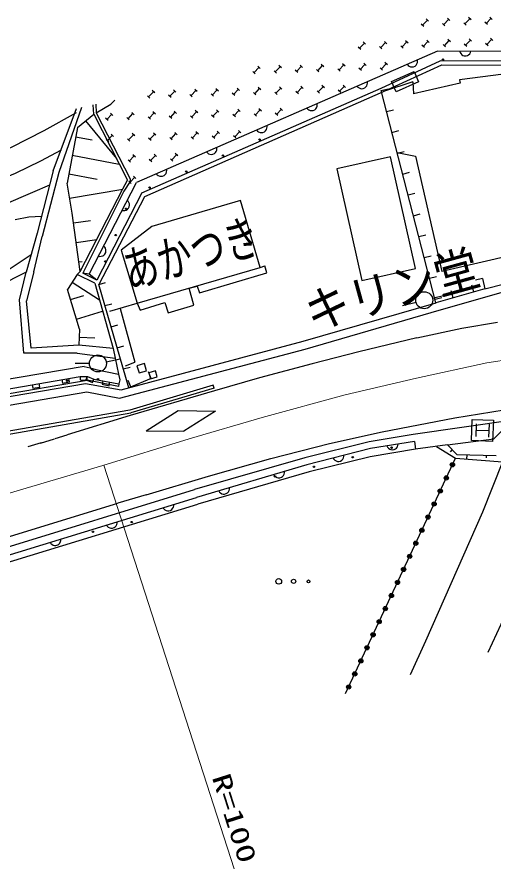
# Model space of a CAD drawing. Units: millimetres, scale not verified. Extents: x 40000 to 680000, y 20000 to 380000.
# Drawn here: x 358010 to 391724, y 262090 to 322300 of the extents above; entities that cross this region are included whole.
import ezdxf
from ezdxf.enums import TextEntityAlignment as Align

# ---------------------------------------------------------------- set-up
doc = ezdxf.new("R2010")
doc.units = ezdxf.units.MM
doc.header["$LTSCALE"] = 1000
doc.linetypes.add('CHAIN', pattern=[18.5, 12, -1.5, 3.5, -1.5])
for name, color, linetype, lineweight in [('M-BGD', 7, 'Continuous', 25), ('M-BMK', 2, 'CHAIN', 13), ('M-STR-HTXT', 7, 'Continuous', 13), ('M-STR-STRC', 7, 'Continuous', 25)]:
    doc.layers.add(name, color=color, linetype=linetype, lineweight=lineweight)
doc.styles.add('ＭＳ ゴシック', font='')
doc.styles.get('ＭＳ ゴシック').set_extended_font_data('MS Gothic')

msp = doc.modelspace()

# ---------------------------------------------------------------- linework, layer by layer
at = {"layer": 'M-BGD'}
for p, q in [((387104, 322004), (386930, 322169)), ((388173, 321767), (388517, 322130)), ((388604, 322048), (388429, 322213)), ((389673, 321810), (390016, 322174)), ((390103, 322092), (389929, 322256)), ((391172, 321854), (391515, 322218)), ((391603, 322135), (391428, 322300)), ((386761, 321641), (386587, 321805)), ((386674, 321723), (387017, 322087)), ((388261, 321684), (388086, 321849)), ((389760, 321728), (389586, 321893)), ((391259, 321772), (391085, 321936)), ((382220, 320093), (382563, 320456)), ((382650, 320374), (382475, 320539)), ((383719, 320136), (384062, 320500)), ((384149, 320418), (383975, 320582)), ((385218, 320180), (385561, 320544)), ((385649, 320461), (385474, 320626)), ((386718, 320224), (387061, 320587)), ((387148, 320505), (386974, 320670)), ((388304, 320185), (388130, 320350)), ((388217, 320267), (388560, 320631)), ((388648, 320549), (388473, 320713)), ((389804, 320229), (389629, 320393)), ((389716, 320311), (390060, 320675)), ((390147, 320592), (389972, 320757)), ((391303, 320272), (391129, 320437)), ((391216, 320355), (391559, 320718)), ((391646, 320636), (391472, 320801)), ((387726, 319895), (366447, 310611)), ((382307, 320010), (382132, 320175)), ((383806, 320054), (383632, 320219)), ((385306, 320098), (385131, 320262)), ((386805, 320141), (386630, 320306)), ((423114, 319756), (387726, 319895)), ((389292, 319889), (389324, 319793)), ((389324, 319793), (389372, 319712)), ((390012, 319710), (390060, 319790)), ((390060, 319790), (390092, 319886)), ((383753, 317282), (387921, 319201)), ((386317, 319088), (386329, 319180)), ((386329, 319180), (386320, 319281)), ((422716, 319045), (387921, 319201)), ((389372, 319712), (389451, 319632)), ((389451, 319632), (389531, 319584)), ((389531, 319584), (389627, 319551)), ((389627, 319551), (389755, 319551)), ((389755, 319551), (389851, 319583)), ((389851, 319583), (389931, 319630)), ((389931, 319630), (390012, 319710)), ((374767, 318375), (375110, 318738)), ((375197, 318656), (375022, 318821)), ((376266, 318418), (376609, 318782)), ((376696, 318700), (376522, 318864)), ((377853, 318380), (377678, 318544)), ((377765, 318462), (378108, 318826)), ((378196, 318743), (378021, 318908)), ((379352, 318423), (379177, 318588)), ((379265, 318506), (379608, 318870)), ((379695, 318787), (379520, 318952)), ((380851, 318467), (380677, 318632)), ((380764, 318549), (381107, 318913)), ((381194, 318831), (381020, 318996)), ((382351, 318511), (382176, 318676)), ((382263, 318593), (382606, 318957)), ((382694, 318875), (382519, 319039)), ((383850, 318555), (383675, 318719)), ((383763, 318637), (384106, 319001)), ((383912, 317041), (388047, 318929)), ((384193, 318918), (384019, 319083)), ((385586, 318961), (385654, 318886)), ((385654, 318886), (385730, 318832)), ((385730, 318832), (385835, 318791)), ((385835, 318791), (385928, 318779)), ((385928, 318779), (386029, 318788)), ((386029, 318788), (386146, 318839)), ((386146, 318839), (386221, 318907)), ((386221, 318907), (386275, 318983)), ((386275, 318983), (386317, 319088)), ((388047, 318929), (394046, 318880)), ((374854, 318292), (374679, 318457)), ((376353, 318336), (376179, 318501)), ((384479, 317743), (386085, 318449)), ((386085, 318449), (386390, 317709)), ((393197, 318372), (389285, 317867)), ((375241, 317157), (375066, 317321)), ((376740, 317200), (376565, 317365)), ((377809, 316963), (378152, 317326)), ((378239, 317244), (378065, 317409)), ((379308, 317006), (379651, 317370)), ((379739, 317288), (379564, 317452)), ((380808, 317050), (381151, 317414)), ((381238, 317331), (381064, 317496)), ((382040, 317414), (382108, 317339)), ((382108, 317339), (382184, 317285)), ((382599, 317291), (382675, 317359)), ((382675, 317359), (382729, 317435)), ((382729, 317435), (382770, 317540)), ((382770, 317540), (382782, 317633)), ((382782, 317633), (382773, 317734)), ((385978, 317721), (383912, 317041)), ((384800, 317011), (384479, 317743)), ((386390, 317709), (384800, 317011)), ((385978, 317721), (386029, 316879)), ((389335, 317630), (386029, 316879)), ((389285, 317867), (389335, 317630)), ((366840, 309884), (383753, 317282)), ((367037, 309625), (383912, 317041)), ((367401, 316575), (367226, 316739)), ((367313, 316657), (367657, 317021)), ((367744, 316938), (367569, 317103)), ((368900, 316618), (368725, 316783)), ((368813, 316701), (369156, 317064)), ((369243, 316982), (369069, 317147)), ((370399, 316662), (370225, 316827)), ((370312, 316744), (370655, 317108)), ((370743, 317026), (370568, 317190)), ((371899, 316706), (371724, 316870)), ((371812, 316788), (372155, 317152)), ((372242, 317069), (372067, 317234)), ((373398, 316749), (373224, 316914)), ((373311, 316832), (373654, 317195)), ((373741, 317113), (373567, 317278)), ((374898, 316793), (374723, 316958)), ((374810, 316875), (375153, 317239)), ((376397, 316837), (376222, 317001)), ((376310, 316919), (376653, 317283)), ((377896, 316880), (377722, 317045)), ((379396, 316924), (379221, 317089)), ((380895, 316968), (380720, 317132)), ((382184, 317285), (382289, 317243)), ((382289, 317243), (382381, 317231)), ((382381, 317231), (382482, 317240)), ((382482, 317240), (382599, 317291)), ((383750, 317099), (384234, 317224)), ((387623, 302111), (383750, 317099)), ((363570, 316132), (363608, 315528)), ((363608, 315528), (364649, 316151)), ((364649, 316151), (364914, 316431)), ((379235, 316086), (379226, 316186)), ((360570, 311428), (362218, 315830)), ((362560, 315907), (360973, 311322)), ((363430, 315436), (363386, 316091)), ((363608, 315528), (365999, 310860)), ((364789, 315352), (364614, 315516)), ((366288, 315395), (366114, 315560)), ((367357, 315158), (367700, 315521)), ((367788, 315439), (367613, 315604)), ((368856, 315201), (369200, 315565)), ((369287, 315483), (369112, 315647)), ((370356, 315245), (370699, 315609)), ((370786, 315526), (370612, 315691)), ((371855, 315289), (372198, 315652)), ((372286, 315570), (372111, 315735)), ((373355, 315332), (373698, 315696)), ((373785, 315614), (373610, 315778)), ((374854, 315376), (375197, 315740)), ((375284, 315657), (375110, 315822)), ((376441, 315337), (376266, 315502)), ((376353, 315420), (376696, 315783)), ((376784, 315701), (376609, 315866)), ((378493, 315867), (378561, 315791)), ((378561, 315791), (378637, 315737)), ((378637, 315737), (378742, 315696)), ((378742, 315696), (378835, 315684)), ((378835, 315684), (378936, 315693)), ((378936, 315693), (379053, 315744)), ((379053, 315744), (379128, 315812)), ((379128, 315812), (379182, 315888)), ((379182, 315888), (379223, 315993)), ((379223, 315993), (379235, 316086)), ((384131, 315625), (384615, 315750)), ((362275, 314488), (363430, 315436)), ((362852, 314962), (365037, 312301)), ((363430, 315436), (365822, 310770)), ((364446, 314988), (364271, 315152)), ((364358, 315070), (364701, 315434)), ((365945, 315031), (365770, 315196)), ((365858, 315114), (366201, 315478)), ((367444, 315075), (367270, 315240)), ((368944, 315119), (368769, 315284)), ((370443, 315163), (370269, 315327)), ((371942, 315206), (371768, 315371)), ((373442, 315250), (373267, 315415)), ((374941, 315294), (374767, 315458)), ((362275, 314488), (361543, 310569)), ((374947, 314319), (375014, 314244)), ((375581, 314264), (375636, 314340)), ((375636, 314340), (375677, 314446)), ((375677, 314446), (375689, 314538)), ((375689, 314538), (375680, 314639)), ((362153, 313835), (363313, 313618)), ((364402, 313571), (364745, 313934)), ((364832, 313852), (364658, 314017)), ((365989, 313532), (365814, 313697)), ((365901, 313614), (366245, 313978)), ((366332, 313896), (366157, 314061)), ((367488, 313576), (367314, 313741)), ((367401, 313658), (367744, 314022)), ((367831, 313940), (367657, 314104)), ((368987, 313620), (368813, 313784)), ((368900, 313702), (369243, 314066)), ((369331, 313983), (369156, 314148)), ((370487, 313663), (370312, 313828)), ((370400, 313746), (370743, 314109)), ((370830, 314027), (370655, 314192)), ((371986, 313707), (371812, 313872)), ((371899, 313789), (372242, 314153)), ((372329, 314071), (372155, 314235)), ((373486, 313751), (373311, 313915)), ((373398, 313833), (373741, 314197)), ((373829, 314114), (373654, 314279)), ((375014, 314244), (375090, 314190)), ((375090, 314190), (375196, 314149)), ((375196, 314149), (375288, 314137)), ((375288, 314137), (375389, 314146)), ((375389, 314146), (375506, 314197)), ((375506, 314197), (375581, 314264)), ((384512, 314151), (384996, 314276)), ((364489, 313488), (364315, 313653)), ((372142, 312991), (372133, 313092)), ((361909, 312529), (365239, 311907)), ((366376, 312396), (366201, 312561)), ((367444, 312159), (367788, 312523)), ((367875, 312440), (367700, 312605)), ((368944, 312202), (369287, 312566)), ((369374, 312484), (369200, 312649)), ((371400, 312772), (371468, 312697)), ((371468, 312697), (371544, 312643)), ((371544, 312643), (371649, 312601)), ((371649, 312601), (371741, 312589)), ((371741, 312589), (371842, 312598)), ((371842, 312598), (371960, 312649)), ((371960, 312649), (372035, 312717)), ((372035, 312717), (372089, 312793)), ((372089, 312793), (372130, 312898)), ((372130, 312898), (372142, 312991)), ((384893, 312677), (385377, 312802)), ((384893, 312721), (386171, 312456)), ((366032, 312033), (365858, 312197)), ((365945, 312115), (366288, 312479)), ((367532, 312076), (367357, 312241)), ((369031, 312120), (368857, 312285)), ((384421, 312414), (380622, 311566)), ((386181, 304536), (384421, 312414)), ((386171, 312456), (388028, 304319)), ((360570, 311428), (359436, 307036)), ((360973, 311322), (359782, 306785)), ((368542, 311246), (368584, 311351)), ((368584, 311351), (368596, 311444)), ((368596, 311444), (368587, 311544)), ((380622, 311566), (382382, 303687)), ((385273, 311203), (385758, 311328)), ((361665, 311223), (363667, 310849)), ((365482, 310157), (365822, 310770)), ((366076, 310533), (365902, 310698)), ((365989, 310616), (366332, 310979)), ((365999, 310860), (365997, 310674)), ((366419, 310897), (366245, 311062)), ((367853, 311224), (367921, 311149)), ((367921, 311149), (367997, 311095)), ((367997, 311095), (368102, 311054)), ((368102, 311054), (368195, 311042)), ((368195, 311042), (368296, 311051)), ((368296, 311051), (368413, 311102)), ((368413, 311102), (368488, 311170)), ((368488, 311170), (368542, 311246)), ((361905, 308436), (361543, 310569)), ((361724, 309503), (365496, 310142)), ((362466, 304313), (365482, 310157)), ((363120, 304134), (366447, 310611)), ((365997, 310674), (365570, 309983)), ((365570, 309983), (362666, 304202)), ((366840, 309884), (363660, 303697)), ((363786, 303377), (367037, 309625)), ((385654, 309729), (386139, 309854)), ((365868, 309275), (365798, 309347)), ((365918, 309196), (365868, 309275)), ((365884, 308781), (365943, 308895)), ((365952, 309088), (365918, 309196)), ((365943, 308895), (365958, 308995)), ((365958, 308995), (365952, 309088)), ((373818, 309326), (367536, 307501)), ((375196, 304594), (373818, 309326)), ((362466, 304313), (361905, 308436)), ((365432, 308636), (365532, 308620)), ((365532, 308620), (365625, 308627)), ((365625, 308627), (365733, 308661)), ((365733, 308661), (365812, 308710)), ((365812, 308710), (365884, 308781)), ((386035, 308255), (386519, 308380)), ((361999, 307748), (363211, 307914)), ((367536, 307501), (365361, 305820)), ((359436, 307036), (358665, 304267)), ((359187, 304291), (359782, 306785)), ((362186, 306374), (363640, 306572)), ((386416, 306781), (386900, 306906)), ((364205, 306037), (364134, 306109)), ((364254, 305958), (364205, 306037)), ((364289, 305850), (364254, 305958)), ((395867, 306131), (388028, 304319)), ((363769, 305398), (363869, 305382)), ((363869, 305382), (363962, 305388)), ((363962, 305388), (364069, 305423)), ((364069, 305423), (364149, 305472)), ((364149, 305472), (364221, 305543)), ((364221, 305543), (364279, 305657)), ((364279, 305657), (364295, 305757)), ((364295, 305757), (364289, 305850)), ((365361, 305820), (366510, 302071)), ((386797, 305307), (387281, 305432)), ((362373, 305000), (362615, 305033)), ((375196, 304594), (375538, 304708)), ((375677, 304216), (375538, 304708)), ((358665, 304267), (355044, 302473)), ((358191, 302316), (358665, 304267)), ((359187, 304291), (358677, 302238)), ((362265, 304096), (361567, 303035)), ((362466, 304313), (362265, 304096)), ((363501, 303487), (362265, 304096)), ((363120, 304134), (362666, 304202)), ((363660, 303697), (362666, 304202)), ((363660, 303697), (363120, 304134)), ((366510, 302071), (375196, 304594)), ((370898, 302812), (375677, 304216)), ((382382, 303687), (386181, 304536)), ((387292, 301413), (397176, 304260)), ((361916, 303566), (363836, 302303)), ((363501, 303487), (364806, 298879)), ((363795, 303393), (364275, 303532)), ((387178, 303833), (387662, 303958)), ((390912, 303810), (390423, 303702)), ((390912, 303810), (391068, 303101)), ((362436, 300238), (361567, 303035)), ((365904, 296093), (363795, 303393)), ((370180, 303143), (370741, 303284)), ((370507, 301944), (370180, 303143)), ((370741, 303284), (370898, 302812)), ((391068, 303101), (387623, 302111)), ((388840, 302460), (388701, 302941)), ((390303, 302881), (390165, 303361)), ((391081, 303083), (392470, 303439)), ((358496, 298539), (358191, 302316)), ((361784, 302336), (362723, 302627)), ((387379, 302429), (388349, 302671)), ((387559, 302359), (388043, 302484)), ((359001, 298900), (358677, 302238)), ((364226, 301902), (364706, 302040)), ((364576, 301503), (366510, 302071)), ((365302, 301705), (366339, 297909)), ((366510, 302071), (366704, 301583)), ((366704, 301583), (368456, 302117)), ((368456, 302117), (368699, 301400)), ((368699, 301400), (370507, 301944)), ((378234, 299399), (387643, 302099)), ((386216, 302133), (385248, 301882)), ((362218, 300937), (364061, 301509)), ((378387, 298819), (387292, 301413)), ((364657, 300410), (365137, 300549)), ((389451, 300308), (391965, 300745)), ((362436, 300238), (362389, 299110)), ((386280, 299635), (389451, 300308)), ((362412, 299674), (363509, 299629)), ((365379, 295952), (378234, 299399)), ((386280, 299635), (382165, 298650)), ((362389, 299110), (359001, 298900)), ((364806, 298879), (362389, 299110)), ((364806, 298879), (364953, 298185)), ((365088, 298918), (365568, 299057)), ((365263, 295363), (378387, 298819)), ((382165, 298650), (378871, 297796)), ((362249, 298534), (358496, 298539)), ((362249, 298534), (364953, 298185)), ((364316, 297942), (365294, 298149)), ((364953, 298185), (365189, 297061)), ((362754, 297605), (351913, 295770)), ((363129, 297817), (362129, 297817)), ((362754, 297605), (363191, 297501)), ((363191, 297501), (363587, 297386)), ((365519, 297426), (365999, 297565)), ((365667, 297650), (366339, 297909)), ((367024, 297805), (366490, 297653)), ((366490, 297653), (366636, 297144)), ((367170, 297297), (367024, 297805)), ((378871, 297796), (375145, 296798)), ((351976, 295074), (362468, 296903)), ((362475, 296903), (362466, 296653)), ((362468, 296903), (362981, 296885)), ((362972, 296888), (362883, 296655)), ((362966, 296635), (362975, 296885)), ((362981, 296885), (363430, 296714)), ((363587, 297386), (365189, 297061)), ((365189, 297061), (365272, 296665)), ((366636, 297144), (367170, 297297)), ((367491, 296752), (367299, 297213)), ((367800, 297289), (367332, 297148)), ((367332, 297148), (367455, 296741)), ((367455, 296741), (367923, 296882)), ((367923, 296882), (367800, 297289)), ((339922, 292694), (362968, 296626)), ((339929, 292432), (362843, 296411)), ((359075, 296312), (359118, 296065)), ((359610, 296151), (359567, 296398)), ((361173, 296678), (361216, 296431)), ((361216, 296431), (361708, 296517)), ((361708, 296517), (361666, 296763)), ((362466, 296653), (362966, 296635)), ((362843, 296411), (365379, 295952)), ((362883, 296655), (363351, 296477)), ((365179, 296186), (362968, 296626)), ((363114, 296621), (363119, 296596)), ((363351, 296477), (363440, 296711)), ((363430, 296714), (365216, 296365)), ((364078, 296588), (364030, 296342)), ((364030, 296342), (364520, 296246)), ((364520, 296246), (364568, 296492)), ((365216, 296365), (365179, 296186)), ((365272, 296665), (365216, 296365)), ((366057, 296156), (365865, 296618)), ((367491, 296752), (365904, 296093)), ((375145, 296798), (371974, 295886)), ((340108, 291859), (362945, 295820)), ((359118, 296065), (359610, 296151)), ((362945, 295820), (365263, 295363)), ((371974, 295886), (366014, 294149)), ((367143, 293050), (369403, 294497)), ((369403, 294497), (372050, 294453)), ((372050, 294453), (369805, 293035)), ((388958, 293965), (392455, 294544)), ((366014, 294149), (361557, 292768)), ((383813, 292984), (388958, 293965)), ((390130, 292366), (390188, 293865)), ((390188, 293865), (391687, 293806)), ((393063, 293807), (386003, 292805)), ((390476, 293553), (390441, 292654)), ((391376, 293518), (391340, 292619)), ((391687, 293806), (391628, 292307)), ((393063, 293807), (391707, 292487)), ((360708, 292519), (361557, 292768)), ((367143, 293050), (369805, 293035)), ((380106, 292161), (383813, 292984)), ((386003, 292805), (382893, 292276)), ((390459, 293104), (391358, 293069)), ((358788, 291956), (359748, 292237)), ((360624, 292468), (359639, 292170)), ((375950, 291094), (380106, 292161)), ((382893, 292276), (378365, 291157)), ((386112, 292301), (382990, 291812)), ((384895, 291932), (384930, 292019)), ((384930, 292019), (384946, 292119)), ((386112, 292301), (386173, 291761)), ((388437, 292061), (386173, 291761)), ((388437, 292061), (391707, 292487)), ((388437, 292061), (389106, 291390)), ((391628, 292307), (390130, 292366)), ((382990, 291812), (378491, 290649)), ((386173, 291761), (382984, 291217)), ((384156, 291994), (384202, 291905)), ((384202, 291905), (384262, 291833)), ((384262, 291833), (384354, 291766)), ((384354, 291766), (384440, 291731)), ((384440, 291731), (384540, 291715)), ((384540, 291715), (384666, 291734)), ((384666, 291734), (384756, 291781)), ((384756, 291781), (384828, 291841)), ((384828, 291841), (384895, 291932)), ((387654, 291957), (389005, 291115)), ((388771, 291726), (388628, 291582)), ((378365, 291157), (370566, 288917)), ((371543, 289850), (375950, 291094)), ((382984, 291217), (378667, 290167)), ((380353, 291130), (380408, 291045)), ((380408, 291045), (380475, 290980)), ((380475, 290980), (380572, 290923)), ((380572, 290923), (380662, 290896)), ((380662, 290896), (380763, 290889)), ((380763, 290889), (380887, 290921)), ((380887, 290921), (380972, 290976)), ((380972, 290976), (381037, 291043)), ((381037, 291043), (381094, 291140)), ((381094, 291140), (381121, 291230)), ((381121, 291230), (381128, 291331)), ((381237, 274488), (389005, 291115)), ((389005, 291115), (392322, 290858)), ((389106, 291390), (391868, 291309)), ((389796, 291370), (389787, 291054)), ((392322, 290858), (390916, 287298)), ((391177, 291329), (391172, 291138)), ((378491, 290649), (370701, 288346)), ((367137, 288534), (371543, 289850)), ((378667, 290167), (370794, 287880)), ((376160, 289960), (376218, 289877)), ((376218, 289877), (376286, 289814)), ((376286, 289814), (376386, 289760)), ((376386, 289760), (376476, 289737)), ((376476, 289737), (376577, 289733)), ((376577, 289733), (376700, 289769)), ((376700, 289769), (376783, 289827)), ((376783, 289827), (376846, 289896)), ((376846, 289896), (376900, 289996)), ((376900, 289996), (376923, 290086)), ((376923, 290086), (376927, 290187)), ((373028, 288934), (373032, 289035)), ((346466, 281483), (370566, 288917)), ((367137, 288534), (365127, 287946)), ((372265, 288808), (372323, 288725)), ((372323, 288725), (372391, 288662)), ((372391, 288662), (372491, 288608)), ((372491, 288608), (372581, 288585)), ((372581, 288585), (372682, 288581)), ((372682, 288581), (372805, 288618)), ((372805, 288618), (372888, 288676)), ((372888, 288676), (372951, 288744)), ((372951, 288744), (373005, 288844)), ((373005, 288844), (373028, 288934)), ((331364, 277588), (365127, 287946)), ((346759, 281029), (370701, 288346)), ((346904, 280580), (370794, 287880)), ((369086, 287752), (369088, 287853)), ((368323, 287619), (368382, 287537)), ((368382, 287537), (368451, 287474)), ((368451, 287474), (368551, 287421)), ((368551, 287421), (368641, 287399)), ((368641, 287399), (368743, 287396)), ((368743, 287396), (368865, 287434)), ((368865, 287434), (368947, 287492)), ((368947, 287492), (369010, 287562)), ((369010, 287562), (369063, 287661)), ((369063, 287661), (369086, 287752)), ((390916, 287298), (386888, 278183)), ((365095, 286532), (365098, 286634)), ((364333, 286400), (364391, 286317)), ((364391, 286317), (364461, 286255)), ((364461, 286255), (364561, 286202)), ((364561, 286202), (364651, 286179)), ((364651, 286179), (364752, 286177)), ((364752, 286177), (364875, 286214)), ((364875, 286214), (364957, 286273)), ((364957, 286273), (365020, 286342)), ((365020, 286342), (365073, 286442)), ((365073, 286442), (365095, 286532)), ((361105, 285313), (361108, 285414)), ((360343, 285180), (360401, 285098)), ((360401, 285098), (360471, 285035)), ((360471, 285035), (360570, 284982)), ((360570, 284982), (360661, 284960)), ((360661, 284960), (360762, 284957)), ((360762, 284957), (360885, 284995)), ((360885, 284995), (360967, 285053)), ((360967, 285053), (361030, 285123)), ((361030, 285123), (361083, 285222)), ((361083, 285222), (361105, 285313)), ((394302, 283877), (391282, 277400)), ((386888, 278183), (385808, 275813))]:
    msp.add_line(p, q, dxfattribs=at)
for points in [[(362187, 315528), (359911, 314254), (357594, 313086), (356091, 312447), (354220, 311774), (352120, 311144), (349791, 310555), (340335, 308522), (337236, 307715), (334170, 306808), (331947, 306094)], [(319939, 298904), (322200, 300403), (324523, 301809), (326116, 302627), (327936, 303442), (329988, 304234), (332087, 304931), (334615, 305648), (337181, 306269), (346772, 308107), (349532, 308662), (352252, 309314), (354161, 309866), (356223, 310581), (357892, 311273), (359689, 312142), (361151, 312903)], [(304346, 291425), (313536, 294754), (315970, 295666), (318588, 296762), (319647, 297328), (320643, 297985), (322254, 299432), (323956, 300796), (324987, 301388), (326076, 301886), (327408, 302367), (328788, 302757), (331622, 303348), (334443, 303830), (343982, 305391), (346925, 305995), (349855, 306700), (352369, 307406), (354851, 308211), (357104, 309051), (359134, 309912), (360317, 310449)], [(359740, 308214), (358835, 308159), (357875, 307966)], [(346393, 301930), (348390, 302047), (350489, 302286), (352459, 302645), (354266, 303080), (355220, 303384), (356319, 303849), (357536, 304535), (358877, 305424), (359013, 305518)]]:
    msp.add_lwpolyline(points, dxfattribs=at)
for centre, radius in [((388117, 319294), 50), ((375155, 313639), 50), ((372562, 312508), 50), ((369970, 311376), 50), ((367377, 310245), 50), ((365716, 308749), 50), ((364985, 306887), 50), ((364254, 305026), 50), ((386797, 302283), 600), ((363729, 297817), 600), ((361545, 296603), 50), ((363731, 296712), 50), ((384484, 291867), 50), ((381738, 291189), 50), ((378992, 290511), 50), ((388789, 290653), 150), ((388789, 290653), 90), ((388789, 290653), 30), ((376246, 289833), 50), ((388358, 289729), 150), ((388358, 289729), 90), ((388358, 289729), 30), ((387926, 288805), 150), ((387926, 288805), 90), ((387926, 288805), 30), ((387495, 287882), 150), ((387495, 287882), 90), ((387495, 287882), 30), ((366118, 286603), 50), ((387063, 286958), 150), ((387063, 286958), 90), ((387063, 286958), 30), ((386632, 286034), 150), ((386632, 286034), 90), ((386632, 286034), 30), ((363372, 285925), 50), ((386200, 285111), 150), ((386200, 285111), 90), ((386200, 285111), 30), ((385768, 284187), 150), ((385768, 284187), 90), ((385768, 284187), 30), ((385337, 283263), 150), ((385337, 283263), 90), ((385337, 283263), 30), ((376511, 282416), 200), ((377561, 282416), 150), ((378611, 282416), 100), ((384905, 282339), 150), ((384905, 282339), 90), ((384905, 282339), 30), ((384474, 281416), 150), ((384474, 281416), 90), ((384474, 281416), 30), ((384042, 280492), 150), ((384042, 280492), 90), ((384042, 280492), 30), ((383611, 279568), 150), ((383611, 279568), 90), ((383611, 279568), 30), ((383179, 278644), 150), ((383179, 278644), 90), ((383179, 278644), 30), ((382748, 277721), 150), ((382748, 277721), 90), ((382748, 277721), 30), ((382316, 276797), 150), ((382316, 276797), 90), ((382316, 276797), 30), ((381885, 275873), 150), ((381885, 275873), 90), ((381885, 275873), 30), ((381453, 274949), 150), ((381453, 274949), 90), ((381453, 274949), 30)]:
    msp.add_circle(centre, radius, dxfattribs=at)
at = {"layer": 'M-BMK'}
for p, q in [((391230, 297850), (395079, 298487)), ((386238, 296780), (391230, 297850)), ((381202, 295594), (386238, 296780)), ((375328, 293988), (381202, 295594)), ((370172, 292501), (375328, 293988)), ((364067, 290614), (370172, 292501)), ((364067, 290614), (357387, 288622))]:
    msp.add_line(p, q, dxfattribs=at)
at = {"layer": 'M-STR-HTXT'}
msp.add_line((373366, 262090), (364144, 290637), dxfattribs=at)
at = {"layer": 'M-STR-STRC'}
for p, q in [((371877, 296272), (365995, 294513)), ((371934, 296080), (371877, 296272)), ((371934, 296080), (366053, 294321)), ((365995, 294513), (340661, 290122)), ((340721, 289931), (366053, 294321))]:
    msp.add_line(p, q, dxfattribs=at)

# ---------------------------------------------------------------- texts
at = {"layer": 'M-BGD', "style": 'ＭＳ ゴシック'}
for s, rotation, width, p in [('あかつき', 15.5, 0.7, (366133, 302322)), ('キリン堂 ', 15.4, 0.9, (378987, 299369))]:
    msp.add_text(s, height=2566, rotation=rotation, dxfattribs=dict(at, width=width)).set_placement(p, align=Align.BOTTOM_LEFT)
at = {"layer": 'M-STR-HTXT', "style": 'ＭＳ ゴシック', "width": 1.45}
msp.add_text('R=100', height=1320, rotation=287.6, dxfattribs=at).set_placement((371396, 268464), align=Align.BOTTOM_LEFT)

doc.saveas('drawing.dxf')
